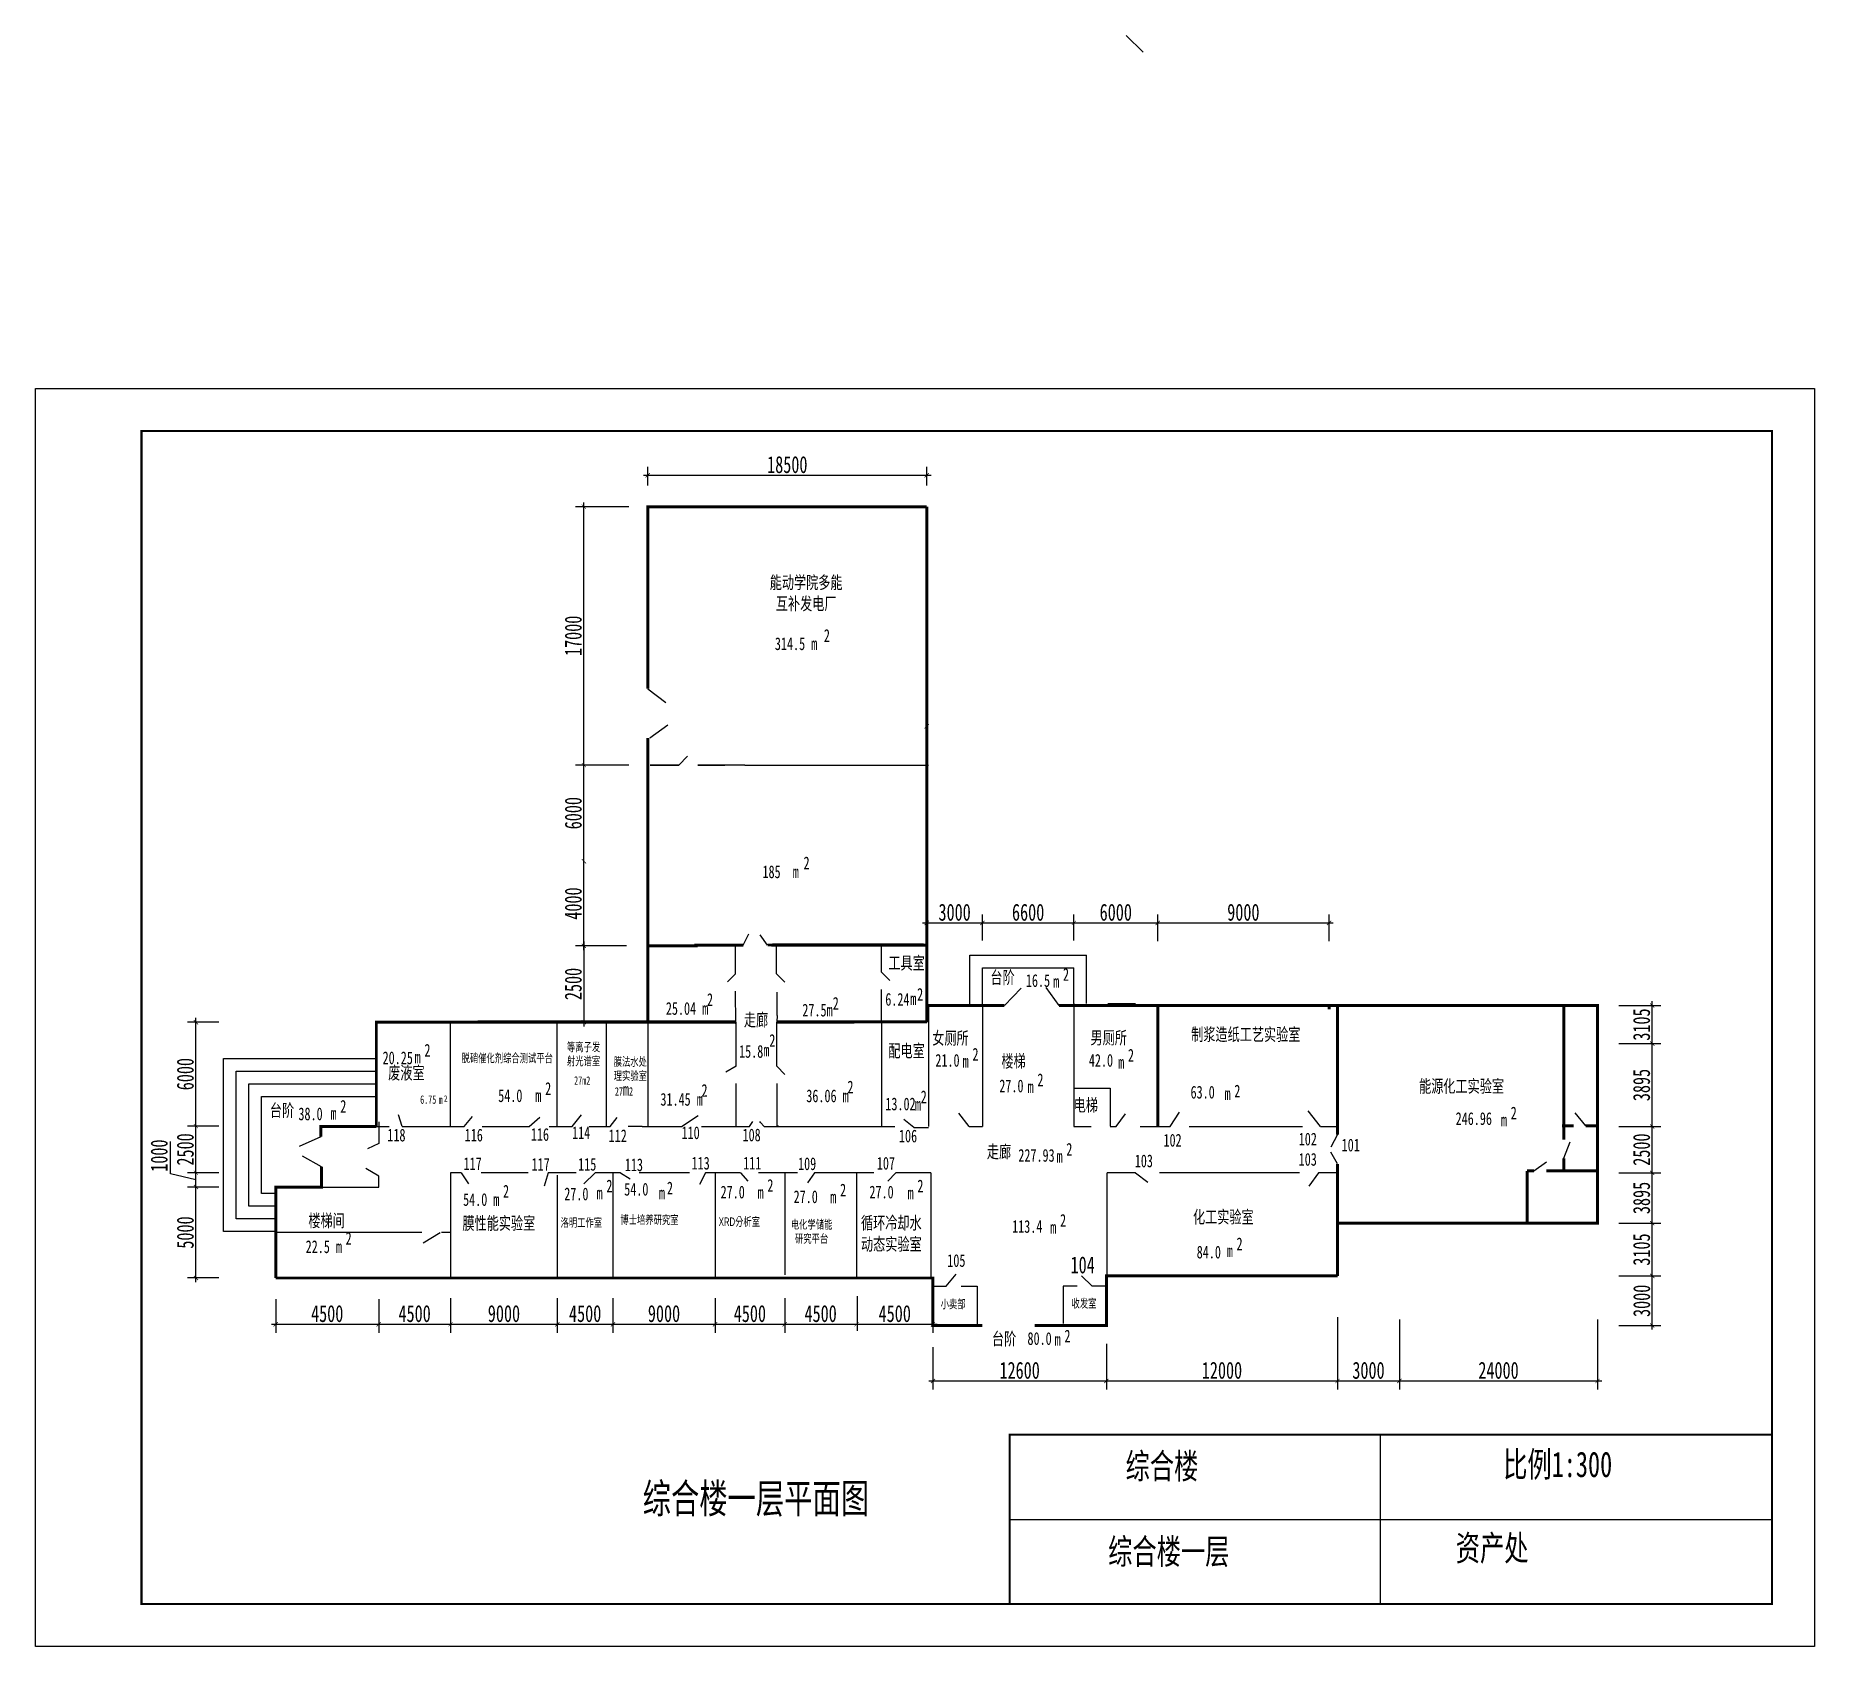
# Model space of a CAD drawing. Extents: x -356 to 3844, y -680 to 3124.
import ezdxf

# ---------------------------------------------------------------- set-up
doc = ezdxf.new("R2010")
doc.units = 0
doc.layers.get('0').update_dxf_attribs({"linetype": 'CONTINUOUS'})
doc.layers.get('DEFPOINTS').update_dxf_attribs({"linetype": 'CONTINUOUS'})
doc.styles.get("Standard").update_dxf_attribs({"font": '', "width": 0.7, "height": 30})
doc.styles.get('Standard').set_extended_font_data('FangSong_GB2312')

# ---------------------------------------------------------------- blocks, each defined once
blk = doc.blocks.new('_ARCHTICK')
at = {"color": 0, "linetype": 'ByBlock', "const_width": 0.15}
blk.add_lwpolyline([(-0.5, -0.5), (0.5, 0.5)], dxfattribs=at)

msp = doc.modelspace()

# ---------------------------------------------------------------- linework, layer by layer
for p, q in [((2219.2, 3123.6), (2259.1, 3084.8)), ((-355.8, 2289.9), (3844.2, 2289.9)), ((-355.8, -680.1), (-355.8, 2289.9)), ((3844.2, 2289.9), (3844.2, -680.1)), ((-105.8, -580.1), (-105.8, 2189.9)), ((-105.8, 2189.9), (3744.2, 2189.9)), ((3744.2, 2189.9), (3744.2, -580.1)), ((1089.7, 1581.2), (1132.2, 1548.8)), ((1094.7, 1465.4), (1137.1, 1496.4)), ((1095.2, 1401.1), (1162.8, 1401.1)), ((1162.8, 1401.1), (1095.2, 1401.1)), ((1162.8, 1401.1), (1183.2, 1422.2)), ((1318.8, 1401.1), (1207.7, 1401.1)), ((1207.7, 1401.1), (1271.5, 1401.1)), ((1318.8, 1401.1), (1571.7, 1401.1)), ((1571.7, 1401.1), (1621.2, 1401.1)), ((1621.2, 1401.1), (1752.5, 1401.1)), ((1297, 908.4), (1296.8, 975.9)), ((1315.2, 976.1), (1328.5, 1002.9)), ((1372.4, 976.2), (1355.1, 1000.5)), ((1393.4, 908.4), (1393.3, 975.9)), ((1641.6, 912.4), (1641.5, 979.9)), ((1849.8, 952.2), (2125.7, 952.2)), ((1849.8, 832.2), (1849.8, 952.2)), ((2125.7, 837.7), (2125.7, 952.2)), ((1297, 908.4), (1277.6, 888.9)), ((1393.4, 908.4), (1413.2, 888.6)), ((1641.6, 912.4), (1661.4, 892.5)), ((1879.8, 832.2), (1879.8, 922.2)), ((1879.8, 922.2), (2095.7, 922.2)), ((2095.7, 837.7), (2095.7, 922.2)), ((1297.2, 789.9), (1297, 867.3)), ((1394.8, 810.1), (1394.8, 865)), ((1641.9, 793.9), (1641.7, 871.2)), ((1931.9, 833.5), (1971.5, 874.1)), ((2060.9, 833.5), (2030, 875.8)), ((1394.8, 810.1), (1394.4, 794.7)), ((1752.5, 832.2), (1752.5, 547.8)), ((1879.8, 832.2), (1879.8, 547.8)), ((2095.7, 837.7), (2095.7, 547.8)), ((2293.7, 832.2), (2293.7, 547.8)), ((2771.7, 833.5), (2656.3, 833.5)), ((624.1, 547.8), (624.1, 793.9)), ((875.1, 794.7), (875.1, 547.8)), ((991.3, 794.7), (991.3, 547.8)), ((1090.2, 794.7), (1090.2, 547.8)), ((1298, 690.3), (1298, 793.8)), ((1394.6, 690.3), (1394.6, 793.8)), ((1641.9, 793.9), (1641.9, 551.7)), ((87.8, 299.7), (87.8, 708.3)), ((87.8, 708.3), (448.8, 708.3)), ((117.8, 329.7), (117.8, 678.3)), ((117.8, 678.3), (448.8, 678.3)), ((1298, 690.3), (1273.7, 676.2)), ((1394.6, 690.3), (1413.3, 670.6)), ((147.8, 359.7), (147.8, 648.3)), ((147.8, 648.3), (448.8, 648.3)), ((1298, 547.7), (1298, 649.1)), ((1395.5, 547.7), (1395.5, 649.1)), ((2096.3, 637.9), (2181.4, 637.9)), ((2181.4, 637.9), (2181.4, 548.3)), ((177.8, 389.7), (177.8, 618.3)), ((177.8, 618.3), (448.8, 618.3)), ((448.8, 547.8), (479.1, 547.8)), ((454.3, 558.7), (454.3, 507.2)), ((509.8, 547.8), (501, 575.4)), ((509.8, 547.8), (516.3, 547.8)), ((516.3, 547.8), (624.1, 547.8)), ((613.8, 547.8), (656.3, 547.8)), ((656.3, 547.8), (675.8, 571.6)), ((698.8, 547.8), (809.9, 547.8)), ((809.9, 547.8), (835.2, 569.7)), ((857.1, 547.8), (910.9, 547.8)), ((910.9, 547.8), (933, 575.3)), ((951.1, 547.8), (1001.2, 547.8)), ((1001.2, 547.8), (1017.1, 569)), ((1076.8, 547.8), (1043.3, 547.8)), ((1076.8, 547.8), (1169.4, 547.8)), ((1169.4, 547.8), (1208.8, 574)), ((1216.7, 547.8), (1235.1, 547.8)), ((1235.1, 547.8), (1308.4, 547.8)), ((1308.4, 547.8), (1320.2, 547.8)), ((1320.2, 547.8), (1329.7, 547.8)), ((1329.7, 547.8), (1337.6, 559.2)), ((1356.2, 557.3), (1353.9, 559.5)), ((1364.2, 547.8), (1356.2, 557.3)), ((1364.2, 547.8), (1497.4, 547.8)), ((1396.5, 550.1), (1396.5, 547.8)), ((1497.4, 547.8), (1532.8, 547.8)), ((1532.8, 547.8), (1662.2, 547.8)), ((1641.9, 551.7), (1641.9, 547.8)), ((1662.2, 547.8), (1672.8, 547.8)), ((1717.7, 545.5), (1694.5, 564.1)), ((1848.7, 547.8), (1823.8, 579.3)), ((1848.7, 547.8), (1879.8, 547.8)), ((2095.7, 547.8), (2136.5, 547.8)), ((2181.4, 547.8), (2195.6, 547.8)), ((2195.6, 547.8), (2217.8, 577.4)), ((2252.3, 547.8), (2323.4, 547.8)), ((2323.4, 547.8), (2345.3, 581.2)), ((2368.3, 547.8), (2635.4, 547.8)), ((2678, 547.8), (2648.7, 585)), ((2678, 547.8), (2718.2, 547.8)), ((3304.5, 548.9), (3279.6, 580.1)), ((3332.1, 319.5), (3332.1, 566.4)), ((317.4, 523.6), (266.7, 500.5)), ((454.3, 507.2), (428, 494.8)), ((1717.7, 545.5), (1752.5, 545.5)), ((2718.2, 528.6), (2702.2, 498.5)), ((3252.7, 472.6), (3267.7, 511.2)), ((319.1, 452.5), (274.4, 477.5)), ((2718.2, 459.2), (2702.8, 486.9)), ((3182.1, 442.7), (3211.5, 464.3)), ((454.3, 430.7), (424.2, 448.7)), ((454.3, 404.7), (454.3, 430.7)), ((624.1, 438.4), (624.1, 192.2)), ((649.2, 438.4), (624.1, 438.4)), ((649.2, 438.4), (666.2, 412.4)), ((807.5, 438.4), (696.5, 438.4)), ((854.7, 438.4), (844.8, 406.6)), ((920.9, 438.4), (854.7, 438.4)), ((876.1, 432.9), (876.1, 192.2)), ((965.8, 438.4), (938.9, 412.4)), ((1024.9, 438.4), (965.8, 438.4)), ((1007.5, 438.4), (1007.5, 192.2)), ((1024.9, 438.4), (1048.4, 423.9)), ((1187.9, 438.4), (1069.7, 438.4)), ((1225.7, 438.4), (1211.7, 410.5)), ((1308.4, 438.4), (1225.7, 438.4)), ((1248.6, 438.4), (1248.6, 192.2)), ((1308.4, 438.4), (1326.3, 418.2)), ((1443, 438.4), (1350.9, 438.4)), ((1412.9, 438.4), (1412.9, 197.7)), ((1483.2, 438.4), (1466.5, 414.3)), ((1623.1, 438.4), (1483.2, 438.4)), ((1582.7, 438.4), (1582.7, 192.2)), ((1675, 438.4), (1656.7, 418.2)), ((1758, 438.4), (1675, 438.4)), ((1758, 438.4), (1758, 192.2)), ((2174.2, 194.8), (2174.2, 438.4)), ((2240.9, 438.4), (2174.2, 438.4)), ((2240.9, 438.4), (2270.3, 416.2)), ((2628.3, 438.4), (2297.6, 438.4)), ((2673.2, 438.4), (2650.6, 406.6)), ((2718.2, 438.4), (2673.2, 438.4)), ((211.2, 389.7), (177.8, 389.7)), ((322.9, 404.7), (454.3, 404.7)), ((211.2, 359.7), (147.8, 359.7)), ((211.2, 299.7), (87.8, 299.7)), ((211.2, 329.7), (117.8, 329.7)), ((212, 298.2), (555.9, 298.2)), ((599.3, 296.4), (559.3, 272.1)), ((602.7, 298.2), (623.6, 298.2)), ((1763.4, 170.3), (1794.3, 170.3)), ((1794.3, 170.3), (1818, 198.9)), ((1829.8, 170.3), (1867.5, 170.3)), ((1867.5, 170.3), (1867.5, 77.3)), ((2070.2, 170.3), (2070.2, 82.8)), ((2103.8, 170.3), (2070.2, 170.3)), ((2139.3, 170.3), (2113.8, 195.1)), ((2174.2, 170.3), (2139.3, 170.3)), ((3744.2, -180.1), (1944.2, -180.1)), ((1944.2, -180.1), (1944.2, -580.1)), ((2818.9, -178.2), (2818.9, -580.1)), ((1944.2, -380.1), (3742.8, -380.1)), ((3744.2, -580.1), (-105.8, -580.1)), ((3844.2, -680.1), (-355.8, -680.1))]:
    msp.add_line(p, q)
at = {"color": 0, "linetype": 'ByBlock'}
for p, q in [((1089.7, 2061.2), (1089.7, 2105.4)), ((1748.5, 2061.2), (1748.5, 2105.4)), ((1079.7, 2085.4), (1758.5, 2085.4)), ((938.8, 1391.1), (938.8, 2021.2)), ((1045.2, 2011.2), (918.8, 2011.2)), ((1748.5, 1451.1), (1748.5, 1512.7)), ((1045.2, 1401.1), (918.8, 1401.1)), ((938.8, 1163.8), (938.8, 1411.1)), ((938.8, 964.4), (938.8, 1183.8)), ((1738.5, 1028.3), (1889.8, 1028.3)), ((1748.5, 986.6), (1748.5, 1048.3)), ((1869.8, 1028.3), (2105.7, 1028.3)), ((1879.8, 986.6), (1879.8, 1048.3)), ((2085.7, 1028.3), (2303.7, 1028.3)), ((2095.7, 986.6), (2095.7, 1048.3)), ((2283.7, 1028.3), (2708.2, 1028.3)), ((2293.7, 985.4), (2293.7, 1048.3)), ((2698.2, 985.4), (2698.2, 1048.3)), ((1039.7, 974.4), (918.8, 974.4)), ((1039.7, 974.4), (918.8, 974.4)), ((938.8, 984.4), (938.8, 783.9)), ((3461.2, 733.4), (3461.2, 843.5)), ((22.8, 538.6), (22.8, 803.9)), ((2175.7, 837.7), (2240.9, 837.7)), ((3382.1, 833.5), (3481.2, 833.5)), ((76.6, 793.9), (2.8, 793.9)), ((3382.1, 743.4), (3481.2, 743.4)), ((3461.2, 537.8), (3461.2, 753.4)), ((76.6, 548.6), (2.8, 548.6)), ((22.8, 428.4), (22.8, 558.6)), ((3382.1, 547.8), (3481.2, 547.8)), ((3461.2, 428.4), (3461.2, 557.8)), ((-37.4, 435.8), (-37.4, 512.5)), ((22.8, 421.5), (-37.4, 435.8)), ((76.6, 438.4), (2.8, 438.4)), ((22.8, 394.7), (22.8, 438.4)), ((3382.1, 438.4), (3481.2, 438.4)), ((3461.2, 309.5), (3461.2, 448.4)), ((76.6, 404.7), (2.8, 404.7)), ((22.8, 179.9), (22.8, 414.7)), ((3382.1, 319.5), (3481.2, 319.5)), ((3461.2, 184.8), (3461.2, 329.5)), ((76.6, 189.9), (2.8, 189.9)), ((3382.1, 194.8), (3481.2, 194.8)), ((3382.1, 194.8), (3481.2, 194.8)), ((3461.2, 67.9), (3461.2, 204.8)), ((211.2, 139.9), (211.2, 60.7)), ((454.3, 139.9), (454.3, 60.7)), ((624.1, 142.2), (624.1, 60.7)), ((876.1, 142.2), (876.1, 60.7)), ((1007.5, 142.2), (1007.5, 60.7)), ((1248.6, 142.2), (1248.6, 60.7)), ((1412.9, 142.2), (1412.9, 60.7)), ((1583.9, 146.8), (1583.9, 65.2)), ((1762.9, 139.9), (1762.9, 60.7)), ((2718.2, 97.5), (2718.2, -73.3)), ((2864.4, 92), (2864.4, -73.3)), ((3332.1, 92), (3332.1, -73.3)), ((201.2, 80.7), (464.3, 80.7)), ((444.3, 80.7), (634.1, 80.7)), ((614.1, 80.7), (886.1, 80.7)), ((866.1, 80.7), (1017.5, 80.7)), ((997.5, 80.7), (1258.6, 80.7)), ((1238.6, 80.7), (1422.9, 80.7)), ((1402.9, 80.7), (1592.7, 80.7)), ((1572.7, 80.7), (1772.9, 80.7)), ((3382.1, 77.9), (3481.2, 77.9)), ((1762.9, 26.9), (1762.9, -73.3)), ((2172.5, 34.1), (2172.5, -73.3)), ((1752.9, -53.3), (2182.5, -53.3)), ((2162.5, -53.3), (2728.2, -53.3)), ((2708.2, -53.3), (2874.4, -53.3)), ((2854.4, -53.3), (3342.1, -53.3))]:
    msp.add_line(p, q, dxfattribs=at)
for points, const_width in [([(-105.8, 2189.9), (3744.2, 2189.9), (3744.2, -580.1), (-105.8, -580.1), (-105.8, 2189.9)], 5), ([(1748.5, 2011.2), (1089.7, 2011.2), (1089.7, 1581.2)], 7), ([(1748.5, 1830), (1748.5, 2011.2)], 7), ([(1931.9, 833.5), (1748.5, 833.5), (1748.5, 1830)], 7), ([(1089.7, 1464.8), (1089.7, 1454.4)], 7), ([(1089.7, 1454.4), (1089.7, 974.4), (1207.7, 974.4)], 7), ([(1089.7, 1198.2), (1089.7, 793.9)], 7), ([(1748.5, 1198.2), (1748.5, 793.9)], 7), ([(1199.6, 975.9), (1315.2, 976.1)], 7), ([(1372.4, 976.2), (1740.7, 976.9)], 7), ([(1381.2, 975.4), (1749.4, 976.1)], 7), ([(1383.8, 976.3), (1567.9, 976.6)], 7), ([(687.8, 794.7), (1297.4, 794.7)], 7), ([(1394.4, 794.7), (1748.7, 794.7)], 7), ([(2698.2, 824.2), (2698.2, 833.5), (2060.9, 833.5)], 7), ([(2293.7, 833.5), (2293.7, 547.8)], 7), ([(3332.1, 409.5), (3332.1, 833.5), (2698.2, 833.5)], 7), ([(2718.2, 829.7), (2718.2, 634)], 7), ([(3252.7, 829.7), (3252.7, 516.7)], 7), ([(516.3, 793.9), (448.8, 793.9), (448.8, 547.8)], 7), ([(516.3, 793.9), (1298, 793.9)], 7), ([(1394.4, 793.9), (1577.2, 793.9)], 7), ([(2718.2, 319.5), (3332.1, 319.5), (3332.1, 743.4)], 7), ([(2718.2, 634), (2718.2, 528.6)], 7), ([(448.8, 547.8), (317.4, 547.8), (317.4, 523.6)], 7), ([(3248.3, 548.9), (3275.9, 548.9)], 7), ([(3304.5, 548.9), (3332.1, 548.9)], 7), ([(2718.2, 459.2), (2718.2, 438.4)], 7), ([(3252.7, 472.6), (3252.7, 442.7)], 7), ([(211.2, 189.9), (211.2, 189.9), (211.2, 404.7), (319.1, 404.7), (319.1, 452.5)], 7), ([(2718.2, 194.8), (2718.2, 438.4)], 7), ([(3165.5, 442.7), (3182.1, 442.7)], 7), ([(3166.3, 442.7), (3166.3, 337.2)], 7), ([(3166.3, 421.8), (3166.3, 316.4)], 7), ([(3211.5, 442.7), (3332.1, 442.7)], 7), ([(3332.1, 442.7), (3332.1, 337.2)], 7), ([(211.2, 189.9), (1450.6, 189.9)], 7), ([(1450.6, 189.9), (1681.6, 189.9), (1762.9, 189.9), (1762.9, 77.9), (1879.9, 77.9)], 7), ([(2003.5, 77.9), (2172.5, 77.9), (2172.5, 194.8), (2718.2, 194.8)], 7), ([(1944.2, -580.1), (1944.2, -180.1), (3744.2, -180.1)], 5)]:
    msp.add_lwpolyline(points, dxfattribs=dict(const_width=const_width))
at = {"color": 0, "linetype": 'ByBlock', "const_width": 1.5}
for points in [[(3466.2, 189.8), (3456.2, 199.8)], [(3456.2, 82.9), (3466.2, 72.9)]]:
    msp.add_lwpolyline(points, dxfattribs=at)
at = {"layer": 'DEFPOINTS', "color": 0, "linetype": 'ByBlock'}
for p in [(1748.5, 2085.4), (938.8, 2011.2), (1089.7, 2011.2), (1095.2, 2011.2), (1748.5, 2011.2), (1748.5, 1492.7), (938.8, 1401.1), (1095.2, 1401.1), (1095.2, 1401.1), (1571.7, 1401.1), (1748.5, 1401.1), (938.8, 1173.8), (1089.7, 1173.8), (1089.7, 1173.8), (1879.8, 1028.3), (2095.7, 1028.3), (2293.7, 1028.3), (2698.2, 1028.3), (1089.7, 974.4), (1089.7, 974.4), (2125.7, 952.2), (1748.5, 833.5), (1879.8, 833.5), (1879.8, 833.5), (2095.7, 833.5), (2095.7, 833.5), (2125.7, 837.7), (2293.7, 832.2), (2293.7, 832.2), (2698.2, 833.5), (2698.2, 832.2), (3461.2, 833.5), (22.8, 793.9), (448.8, 793.9), (938.8, 793.9), (1577.2, 793.9), (3332.1, 743.4), (3332.1, 743.4), (3461.2, 743.4), (22.8, 548.6), (539.7, 548.6), (539.7, 548.6), (2698.2, 547.8), (2698.2, 547.8), (3461.2, 547.8), (22.8, 438.4), (624.1, 438.4), (624.1, 438.4), (2718.2, 438.4), (2718.2, 438.4), (3461.2, 438.4), (22.8, 404.7), (211.2, 404.7), (211.2, 404.7), (454.3, 404.7), (454.3, 404.7), (2864.4, 322.4), (2864.4, 322.4), (3332.1, 322.4), (3332.1, 319.5), (3332.1, 319.5), (3332.1, 319.5), (3461.2, 319.5), (211.2, 189.9), (211.2, 189.9), (624.1, 192.2), (624.1, 192.2), (876.1, 192.2), (876.1, 192.2), (1007.5, 192.2), (1007.5, 192.2), (1248.6, 192.2), (1248.6, 192.2), (1412.9, 192.2), (1412.9, 192.2), (1582.7, 192.2), (1582.7, 192.2), (1762.9, 189.9), (2718.2, 203.1), (2718.2, 203.1), (2718.2, 194.8), (3461.2, 194.8), (454.3, 80.7), (624.1, 80.7), (876.1, 80.7), (1007.5, 80.7), (1248.6, 80.7), (1412.9, 80.7), (1582.7, 80.7), (1762.9, 80.7), (1762.9, 77.9), (2172.5, 77.9), (2172.5, 77.9), (2172.5, 77.9), (2172.5, -53.3), (2718.2, -53.3), (2864.4, -53.3), (3332.1, -53.3)]:
    msp.add_point(p, dxfattribs=at)

# ---------------------------------------------------------------- block references
at = {"color": 0, "linetype": 'ByBlock', "xscale": 10, "yscale": 10, "zscale": 10}
for p, rotation in [((1089.7, 2085.4), 180), ((938.8, 2011.2), 90), ((938.8, 1401.1), 270), ((938.8, 1401.1), 90), ((938.8, 1173.8), 270), ((938.8, 1173.8), 90), ((1748.5, 1028.3), 180), ((1879.8, 1028.3), 180), ((2095.7, 1028.3), 180), ((2293.7, 1028.3), 180), ((938.8, 974.4), 270), ((938.8, 974.4), 90), ((22.8, 793.9), 90), ((938.8, 793.9), 270), ((3461.2, 833.5), 90), ((3461.2, 743.4), 270), ((3461.2, 743.4), 90), ((22.8, 548.6), 270), ((22.8, 548.6), 90), ((3461.2, 547.8), 270), ((3461.2, 547.8), 90), ((22.8, 438.4), 270), ((22.8, 438.4), 90), ((3461.2, 438.4), 270), ((3461.2, 438.4), 90), ((22.8, 404.7), 270), ((22.8, 404.7), 90), ((3461.2, 319.5), 270), ((3461.2, 319.5), 90), ((22.8, 189.9), 270), ((3461.2, 194.8), 270), ((211.2, 80.7), 180), ((454.3, 80.7), 180), ((624.1, 80.7), 180), ((876.1, 80.7), 180), ((1007.5, 80.7), 180), ((1248.6, 80.7), 180), ((1412.9, 80.7), 180), ((1582.7, 80.7), 180), ((1762.9, -53.3), 180), ((2172.5, -53.3), 180), ((2718.2, -53.3), 180), ((2864.4, -53.3), 180)]:
    msp.add_blockref('_ARCHTICK', p, dxfattribs=dict(at, rotation=rotation))
for p in [(1748.5, 2085.4), (1748.5, 1492.7), (1879.8, 1028.3), (2095.7, 1028.3), (2293.7, 1028.3), (2698.2, 1028.3), (454.3, 80.7), (624.1, 80.7), (876.1, 80.7), (1007.5, 80.7), (1248.6, 80.7), (1412.9, 80.7), (1762.9, 80.7), (2172.5, -53.3), (2718.2, -53.3), (2864.4, -53.3), (3332.1, -53.3)]:
    msp.add_blockref('_ARCHTICK', p, dxfattribs=at)

# ---------------------------------------------------------------- texts
at = {"color": 0, "width": 0.7}
msp.add_text('3000', height=40, rotation=90, dxfattribs=at).set_placement((3456.2, 97.9))
at = {"color": 0, "linetype": 'ByBlock', "char_height": 40, "attachment_point": 5}
for s, insert in [('18500', (1419.1, 2110.4)), ('3000', (1814.2, 1053.3)), ('6600', (1987.7, 1053.3)), ('6000', (2194.7, 1053.3)), ('9000', (2495.9, 1053.3)), ('4500', (332.7, 105.7)), ('4500', (539.2, 105.7)), ('9000', (750.1, 105.7)), ('4500', (941.8, 105.7)), ('9000', (1128, 105.7)), ('4500', (1330.7, 105.7)), ('4500', (1497.8, 105.7)), ('4500', (1672.8, 105.7)), ('12600', (1967.7, -28.3)), ('12000', (2445.4, -28.3)), ('3000', (2791.3, -28.3)), ('24000', (3098.3, -28.3))]:
    msp.add_mtext(s, dxfattribs=dict(at, insert=insert))
for s, insert, char_height, width, attachment_point in [('{\\fPMingLiU|b0|i0|c134|p18;能动学院多能互补发电厂}', (1463.6, 1847.4), 30, 184.982, 2), ('314.5 m', (1389.8, 1702.7), 30, 167.973, 1), ('2', (1505.5, 1722), 30, 167.973, 1), ('2', (1457.5, 1185), 30, 167.973, 1), ('185  m', (1360.5, 1164.1), 30, 167.973, 1), ('工具室', (1657.8, 948.7), 30, 167.973, 1), ('台阶', (1898.7, 914.6), 30, 84.983, 1), ('16.5', (1982.4, 907.3), 30, 167.973, 1), ('m', (2046.9, 905.3), 30, 167.973, 1), ('2', (2070, 921.6), 30, 167.973, 1), ('25.04 m', (1132.4, 841.4), 30, 167.973, 1), ('2', (1229.5, 862.3), 30, 167.973, 1), ('2', (1526.4, 853.4), 30, 167.973, 1), ('6.24', (1650.5, 862.9), 30, 167.973, 1), ('m', (1709.6, 864.2), 30, 158.085, 1), ('2', (1725.6, 874.7), 30, 167.973, 1), ('走廊', (1316.7, 814.6), 30, 92.924, 1), ('27.5m', (1454.6, 837.5), 30, 167.973, 1), ('2', (1376.6, 765.8), 30, 167.973, 1), ('女厕所', (1761.4, 771.4), 30, 167.973, 1), ('男厕所', (2135, 772.3), 30, 167.973, 1), ('{\\fGulim|b0|i0|c134|p34;制\\fPMingLiU|b0|i0|c134|p18;浆\\fGulim|b0|i0|c129|p34;造\\fPMingLiU|b0|i0|c136|p18;纸\\fGulim|b0|i0|c134|p34;工\\fPMingLiU|b0|i0|c134|p18;艺实验室}', (2372.7, 780.1), 30, 301.342, 1), ('20.25', (463.6, 724.8), 30, 167.973, 1), ('m', (539.2, 726.4), 30, 167.973, 1), ('2', (562.3, 742.7), 30, 167.973, 1), ('{\\fPMingLiU|b0|i0|c134|p18;脱\\fGulim|b0|i0|c134|p34;硝催化\\fPMingLiU|b0|i0|c134|p18;剂综\\fGulim|b0|i0|c134|p34;合\\fPMingLiU|b0|i0|c134|p18;测试\\fGulim|b0|i0|c134|p34;平台}', (650.1, 719.2), 20, 221.068, 1), ('{\\fGulim|b0|i0|c134|p34;等离子\\fPMingLiU|b0|i0|c134|p18;发\\fGulim|b0|i0|c134|p34;射光\\fPMingLiU|b0|i0|c134|p18;谱\\fGulim|b0|i0|c134|p34;室}', (898.9, 745.3), 20, 85.199, 1), ('15.8', (1305.2, 740), 30, 167.973, 1), ('m', (1362.6, 743.2), 30, 168.313, 1), ('配电室', (1657.8, 741.4), 30, 167.973, 1), ('21.0', (1768.7, 718.9), 30, 167.973, 1), ('2', (1856.3, 733.2), 30, 167.973, 1), ('楼梯', (1924.6, 717.1), 30, 167.973, 1), ('42.0', (2131.1, 718.9), 30, 167.973, 1), ('2', (2223.4, 730.9), 30, 167.973, 1), ('{\\fPMingLiU|b0|i0|c136|p18;废\\fGulim|b0|i0|c134|p34;液室}', (476.8, 689.3), 30, 111.122, 1), ('{\\fGulim|b0|i0|c134|p34;膜法水\\fPMingLiU|b0|i0|c134|p18;处\\fGulim|b0|i0|c134|p34;理\\fPMingLiU|b0|i0|c134|p18;实验\\fGulim|b0|i0|c134|p34;室}', (1009.3, 710.7), 20, 80.885, 1), ('m', (1833.2, 716.9), 30, 167.973, 1), ('2', (2009.6, 672.8), 30, 167.973, 1), ('m', (2200.2, 714.5), 30, 167.973, 1), ('54.0', (736.5, 635.4), 30, 167.973, 1), ('2', (847.4, 652.2), 30, 167.973, 1), ('27m2', (915.8, 666.1), 20, 96.133, 1), ('{\\H0.66667x;27}m{\\H0.66667x;2}', (1012, 650.4), 30, 78.259, 1), ('2', (1216.5, 647.7), 30, 167.973, 1), ('36.06 m', (1464, 635), 30, 167.973, 1), ('2', (1561, 655.9), 30, 167.973, 1), ('2', (1734.1, 632.6), 30, 167.973, 1), ('27.0', (1919.7, 658.5), 30, 167.973, 1), ('m', (1986.5, 656.5), 30, 167.973, 1), ('63.0', (2371.2, 643.7), 30, 167.973, 1), ('m', (2451.3, 640.5), 30, 167.973, 1), ('2', (2474.5, 646.4), 30, 167.973, 1), ('{\\fGulim|b0|i0|c134|p34;能源化工\\fPMingLiU|b0|i0|c134|p18;实验\\fGulim|b0|i0|c134|p34;室}', (2910.8, 657.9), 30, 208.564, 1), ('台阶', (197.4, 600.7), 30, 84.983, 1), ('38.0', (264.8, 592.5), 30, 167.973, 1), ('2', (363.6, 610.3), 30, 167.973, 1), ('6.75', (552.2, 621.3), 20, 167.973, 1), ('m', (595.8, 620.8), 20, 167.973, 1), ('2', (608.3, 621.1), 15, 167.973, 1), ('m', (824.2, 635.8), 30, 167.973, 1), ('31.45 m', (1119.5, 626.8), 30, 167.973, 1), ('13.02', (1650.6, 615.9), 30, 167.973, 1), ('m', (1720.2, 615.4), 30, 144.239, 1), ('电梯', (2095.2, 613.3), 30, 167.973, 1), ('2', (3127.1, 594.5), 30, 167.973, 1), ('m', (340.4, 594), 30, 167.973, 1), ('114', (910.9, 547.8), 30, 49.44, 1), ('110', (1169.4, 547.8), 30, 53.886, 1), ('246.96', (2997.1, 581.3), 30, 167.973, 1), ('m', (3104, 578.2), 30, 167.973, 1), ('118', (474.8, 542.4), 30, 167.973, 1), ('116', (657.4, 542.4), 30, 167.973, 1), ('116', (813.6, 543.9), 30, 167.973, 1), ('112', (997.3, 540.8), 30, 167.973, 1), ('108', (1313.4, 542.7), 30, 167.973, 1), ('106', (1682.8, 540.3), 30, 167.973, 1), ('走廊', (1890.3, 503.2), 30, 92.924, 1), ('2', (2077.8, 508.8), 30, 167.973, 1), ('102', (2307.3, 530.3), 30, 167.973, 1), ('102', (2626.6, 533), 30, 167.973, 1), ('101', (2728, 518.9), 30, 167.973, 1), ('117', (654.8, 474.9), 30, 167.973, 1), ('117', (815.4, 473.4), 30, 167.973, 1), ('115', (925.3, 473.4), 30, 167.973, 1), ('113', (1035.5, 472.2), 30, 167.973, 1), ('113', (1193.1, 476.1), 30, 167.973, 1), ('111', (1315.1, 476.1), 30, 167.973, 1), ('109', (1444.5, 474.7), 30, 167.973, 1), ('107', (1630.5, 475.9), 30, 167.973, 1), ('227.93', (1964.6, 494.5), 30, 167.973, 1), ('m', (2054.6, 492.5), 30, 167.973, 1), ('103', (2239.5, 481.4), 30, 167.973, 1), ('103', (2626.5, 485.1), 30, 167.973, 1), ('2', (991.9, 422.2), 30, 167.973, 1), ('2', (1372, 423.5), 30, 167.973, 1), ('2', (1726.2, 422.2), 30, 167.973, 1), ('54.0 m', (653.6, 390.2), 30, 167.973, 1), ('2', (747.9, 409.9), 30, 167.973, 1), ('27.0', (892.5, 403.4), 30, 167.973, 1), ('m', (968.7, 405.8), 30, 167.973, 1), ('54.0', (1034, 414.5), 30, 167.973, 1), ('m', (1115.9, 405.8), 30, 167.973, 1), ('2', (1134.9, 417.5), 30, 167.973, 1), ('27.0', (1261.6, 407.9), 30, 167.973, 1), ('m', (1348.8, 407.2), 30, 167.973, 1), ('27.0', (1434, 396.8), 30, 167.973, 1), ('m', (1520.5, 396.3), 30, 167.973, 1), ('2', (1543.7, 412.7), 30, 167.973, 1), ('27.0', (1613, 407.9), 30, 167.973, 1), ('m', (1703.1, 405.8), 30, 167.973, 1), ('楼梯间', (288.3, 340.4), 30, 167.973, 1), ('{\\fGulim|b0|i0|c134|p34;膜性能\\fPMingLiU|b0|i0|c134|p18;实验\\fGulim|b0|i0|c134|p34;室}', (652, 334.3), 30, 183.848, 1), ('{\\fGulim|b0|i0|c134|p34;博士培\\fPMingLiU|b0|i0|c134|p18;养研\\fGulim|b0|i0|c134|p34;究室}', (1025.1, 337.2), 20, 167.973, 1), ('{\\fGulim|b0|i0|c134|p34;XRD分析\\fPMingLiU|b0|i0|c134|p18;室}', (1257.2, 332.8), 20, 167.973, 1), ('{\\fGulim|b0|i0|c129|p34;循\\fPMingLiU|b0|i0|c136|p18;环\\fGulim|b0|i0|c134|p34;冷却水\\fPMingLiU|b0|i0|c134|p18;动态实验\\fGulim|b0|i0|c134|p34;室}', (1593.1, 335), 30, 167.973, 1), ('2', (2063.1, 340.9), 30, 167.973, 1), ('\u3000\u3000\u3000化工实验室', (2291, 349.1), 30, 1167.973, 1), ('2', (376.2, 298.5), 30, 167.973, 1), ('{\\fGulim|b0|i0|c134|p34;洛明工作室}', (883.7, 330.6), 20, 167.973, 1), ('{\\fPMingLiU|b0|i0|c134|p18;电\\fGulim|b0|i0|c134|p34;化\\fPMingLiU|b0|i0|c134|p18;学储\\fGulim|b0|i0|c134|p34;能\\fPMingLiU|b0|i0|c134|p18;研\\fGulim|b0|i0|c134|p34;究平台}', (1476.4, 326.2), 20, 111.279, 2), ('113.4', (1949.9, 326.6), 30, 167.973, 1), ('m', (2039.9, 324.6), 30, 167.973, 1), ('22.5 m', (281.9, 278.8), 30, 167.973, 1), ('84.0', (2385.8, 266.1), 30, 167.973, 1), ('m', (2456.7, 269.1), 30, 167.973, 1), ('2', (2479.8, 285.5), 30, 167.973, 1), ('105', (1796.8, 246.2), 30, 167.973, 1), ('104', (2087.9, 240.9), 40, 57.765, 1), ('小卖部', (1781.2, 138.2), 20, 81.776, 1), (' 收发室', (2080.7, 139.9), 20, 81.776, 1), ('台阶', (1902.4, 61.4), 30, 84.983, 1), ('80.0', (1986.2, 62), 30, 167.973, 1), ('m', (2050.3, 60), 30, 167.973, 1), ('2', (2073.4, 67.7), 30, 167.973, 1), ('\u3000\u3000综合楼', (2103.2, -224.2), 60, 790.96, 1), ('比例1:300', (3109.3, -220.1), 60, 566.971, 1), ('综合楼一层平面图', (1077.6, -295.6), 70, 1033.147, 1), ('综合楼一层', (2176.6, -425.8), 60, 552.972, 1), ('{\\fPMingLiU|b0|i0|c136|p18;资\\fPMingLiU|b0|i0|c134|p18;产处}', (2997.3, -417.7), 60, 692.965, 1)]:
    msp.add_mtext(s, dxfattribs=dict(insert=insert, char_height=char_height, width=width, attachment_point=attachment_point))
at = {"color": 0, "linetype": 'ByBlock', "char_height": 40, "rotation": 90}
for s, insert, attachment_point in [('17000', (913.8, 1706.2), 5), ('6000', (913.8, 1287.5), 5), ('4000', (913.8, 1074.1), 5), ('2500', (913.8, 884.2), 5), ('3105', (3436.2, 788.4), 5), ('6000', (-2.2, 671.3), 5), ('3895', (3436.2, 645.6), 5), ('1000', (-63.9, 440.8), 4), ('2500', (-2.2, 493.5), 5), ('2500', (3436.2, 493.1), 5), ('3895', (3436.2, 378.9), 5), ('5000', (-2.2, 297.3), 5), ('3105', (3436.2, 257.1), 5)]:
    msp.add_mtext(s, dxfattribs=dict(at, insert=insert, attachment_point=attachment_point))

doc.saveas('drawing.dxf')
